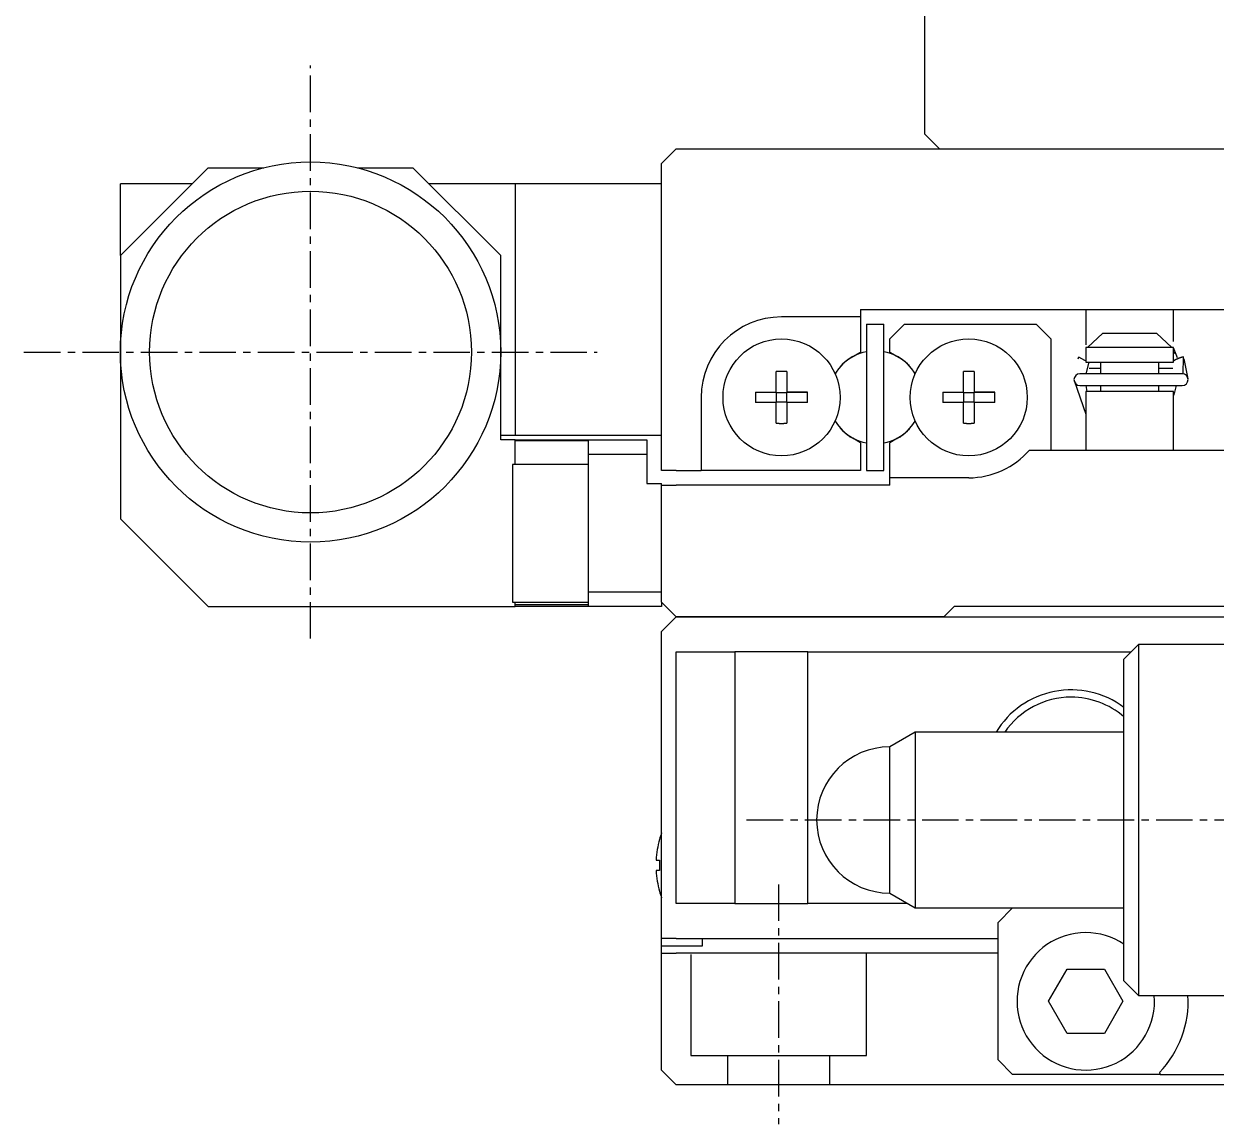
# Model space of a CAD drawing. Extents: x 85 to 291, y 58 to 217.
# Drawn here: x 206.3 to 247.05, y 106.46 to 144.08 of the extents above; entities that cross this region are included whole.
import ezdxf

# ---------------------------------------------------------------- set-up
doc = ezdxf.new("R2010")
doc.units = 0
doc.linetypes.add('CENTER', pattern=[2, 1.25, -0.25, 0.25, -0.25])
doc.layers.get('0').update_dxf_attribs({"linetype": 'CONTINUOUS'})
doc.layers.add('CENTER', color=1, linetype='CENTER')

msp = doc.modelspace()

# ---------------------------------------------------------------- linework, layer by layer
at = {"color": 7, "linetype": 'CONTINUOUS'}
for p, q in [((237.098, 140.306), (237.098, 174.806)), ((237.598, 139.806), (237.098, 140.306)), ((228.098, 139.306), (228.598, 139.806)), ((228.598, 139.806), (245.398, 139.806)), ((237.598, 139.806), (267.598, 139.806)), ((245.398, 139.806), (253.398, 139.806)), ((212.598, 139.156), (209.598, 136.156)), ((212.598, 139.156), (214.498, 139.156)), ((217.698, 139.156), (219.598, 139.156)), ((222.598, 136.156), (219.598, 139.156)), ((228.098, 128.806), (228.098, 139.306)), ((212.048, 138.606), (209.598, 138.606)), ((209.598, 136.156), (209.598, 138.606)), ((223.098, 138.606), (220.148, 138.606)), ((223.098, 138.606), (223.098, 130.006)), ((228.098, 138.606), (223.098, 138.606)), ((209.598, 136.156), (209.598, 132.856)), ((222.598, 132.856), (222.598, 136.156)), ((234.898, 134.306), (242.798, 134.306)), ((234.898, 134.306), (234.898, 134.056)), ((242.598, 134.306), (242.598, 133.097)), ((242.798, 134.306), (250.798, 134.306)), ((245.598, 133.211), (245.598, 134.306)), ((234.898, 134.056), (232.198, 134.056)), ((234.898, 134.056), (234.898, 132.857)), ((235.098, 133.806), (235.698, 133.806)), ((235.098, 133.806), (235.098, 128.806)), ((235.698, 128.806), (235.698, 133.806)), ((236.398, 133.806), (235.898, 133.306)), ((236.398, 133.806), (240.898, 133.806)), ((241.398, 133.306), (240.898, 133.806)), ((235.898, 132.857), (235.898, 133.306)), ((241.398, 133.306), (241.398, 129.506)), ((242.652, 133.006), (243.181, 133.506)), ((243.181, 133.506), (245.014, 133.506)), ((245.014, 133.506), (245.543, 133.006)), ((242.598, 133.006), (242.598, 132.506)), ((242.652, 133.006), (242.598, 133.006)), ((245.543, 133.006), (242.652, 133.006)), ((245.598, 133.006), (245.543, 133.006)), ((245.598, 133.211), (245.598, 133.211)), ((245.598, 132.506), (245.598, 133.006)), ((245.73, 132.663), (245.598, 132.994)), ((209.598, 132.856), (209.598, 127.156)), ((222.598, 129.856), (222.598, 132.856)), ((234.638, 132.707), (234.898, 132.857)), ((235.898, 132.857), (236.158, 132.707)), ((242.35, 132.676), (242.327, 132.613)), ((242.365, 132.668), (242.35, 132.675)), ((242.566, 132.564), (242.355, 132.679)), ((242.598, 132.552), (242.566, 132.564)), ((242.598, 132.506), (245.598, 132.506)), ((242.606, 132.113), (242.712, 132.506)), ((243.098, 132.506), (243.098, 132.113)), ((245.098, 132.113), (245.098, 132.506)), ((245.598, 132.851), (245.637, 132.804)), ((245.7, 132.617), (245.598, 132.56)), ((245.751, 132.639), (245.7, 132.617)), ((245.933, 132.687), (245.751, 132.639)), ((245.927, 132.11), (245.939, 132.676)), ((245.933, 132.68), (245.933, 132.687)), ((246.093, 131.94), (245.96, 132.62)), ((232.018, 131.486), (232.018, 132.193)), ((232.378, 132.193), (232.378, 131.486)), ((238.418, 131.486), (238.418, 132.193)), ((238.778, 132.193), (238.778, 131.486)), ((245.895, 132.113), (242.395, 132.113)), ((242.713, 132.306), (243.098, 132.306)), ((245.098, 132.306), (245.576, 132.306)), ((242.196, 131.886), (242.597, 130.729)), ((242.395, 131.713), (245.895, 131.713)), ((242.648, 131.506), (242.607, 131.713)), ((243.098, 131.713), (243.098, 131.506)), ((245.098, 131.506), (245.098, 131.713)), ((245.683, 131.713), (245.635, 131.483)), ((229.448, 131.306), (229.448, 128.806)), ((231.311, 131.486), (232.018, 131.486)), ((231.311, 131.486), (232.018, 131.486)), ((232.028, 131.476), (232.018, 131.486)), ((232.028, 131.476), (232.367, 131.476)), ((232.028, 131.137), (232.028, 131.476)), ((232.367, 131.476), (232.378, 131.486)), ((232.367, 131.476), (232.367, 131.137)), ((233.084, 131.486), (232.378, 131.486)), ((232.378, 131.486), (233.084, 131.486)), ((237.711, 131.486), (238.418, 131.486)), ((237.711, 131.486), (238.418, 131.486)), ((238.428, 131.476), (238.418, 131.486)), ((238.428, 131.476), (238.767, 131.476)), ((238.428, 131.137), (238.428, 131.476)), ((238.767, 131.476), (238.778, 131.486)), ((238.767, 131.476), (238.767, 131.137)), ((239.484, 131.486), (238.778, 131.486)), ((238.778, 131.486), (239.484, 131.486)), ((242.598, 131.506), (242.598, 129.506)), ((245.598, 131.506), (242.598, 131.506)), ((245.598, 129.506), (245.598, 131.506)), ((245.635, 131.483), (245.598, 131.371)), ((232.018, 131.126), (231.311, 131.126)), ((232.028, 131.137), (232.018, 131.126)), ((232.018, 130.42), (232.018, 131.126)), ((232.367, 131.137), (232.028, 131.137)), ((232.367, 131.137), (232.378, 131.126)), ((233.084, 131.126), (232.378, 131.126)), ((232.378, 131.126), (232.378, 130.42)), ((238.418, 131.126), (237.711, 131.126)), ((238.428, 131.137), (238.418, 131.126)), ((238.418, 130.42), (238.418, 131.126)), ((238.767, 131.137), (238.428, 131.137)), ((238.767, 131.137), (238.778, 131.126)), ((239.484, 131.126), (238.778, 131.126)), ((238.778, 131.126), (238.778, 130.42)), ((223.098, 130.006), (222.598, 130.006)), ((223.098, 129.856), (222.598, 129.856)), ((228.098, 130.006), (223.098, 130.006)), ((223.098, 129.856), (225.598, 129.856)), ((223.098, 129.816), (223.098, 129.856)), ((225.598, 129.816), (223.098, 129.816)), ((223.098, 129.006), (223.098, 129.816)), ((225.598, 129.356), (225.598, 129.856)), ((225.598, 129.856), (227.598, 129.856)), ((227.598, 129.856), (227.598, 129.356)), ((234.898, 129.755), (234.638, 129.906)), ((234.898, 129.755), (234.898, 128.806)), ((236.158, 129.906), (235.898, 129.755)), ((235.898, 128.556), (235.898, 129.755)), ((225.598, 124.656), (225.598, 129.356)), ((227.598, 129.356), (225.598, 129.356)), ((227.598, 129.356), (227.598, 128.356)), ((240.677, 129.506), (255.519, 129.506)), ((222.998, 129.006), (222.998, 124.306)), ((225.598, 129.006), (222.998, 129.006)), ((228.598, 128.806), (228.098, 128.806)), ((228.598, 128.806), (229.448, 128.806)), ((234.898, 128.806), (229.448, 128.806)), ((235.098, 128.806), (235.698, 128.806)), ((238.598, 128.556), (235.898, 128.556)), ((235.898, 128.306), (235.898, 128.556)), ((227.598, 128.356), (228.098, 128.356)), ((228.098, 128.306), (228.098, 128.356)), ((228.098, 124.306), (228.098, 128.306)), ((228.098, 128.306), (228.598, 128.306)), ((235.898, 128.306), (228.598, 128.306)), ((209.598, 127.156), (212.598, 124.156)), ((225.598, 124.156), (225.598, 124.656)), ((225.598, 124.656), (228.098, 124.656)), ((212.598, 124.156), (223.098, 124.156)), ((222.998, 124.306), (225.598, 124.306)), ((223.098, 124.225), (223.098, 124.306)), ((223.098, 124.225), (225.598, 124.225)), ((223.098, 124.156), (223.098, 124.225)), ((225.598, 124.156), (223.098, 124.156)), ((228.098, 124.156), (225.598, 124.156)), ((228.348, 124.056), (228.098, 124.306)), ((228.098, 124.306), (228.098, 124.156)), ((228.598, 123.806), (228.348, 124.056)), ((237.748, 123.806), (238.098, 124.156)), ((258.098, 124.156), (238.098, 124.156)), ((228.598, 123.806), (228.098, 123.306)), ((228.598, 123.806), (233.398, 123.806)), ((233.398, 123.806), (228.598, 123.806)), ((233.398, 123.806), (233.598, 123.806)), ((233.598, 123.806), (233.398, 123.806)), ((233.598, 123.806), (237.748, 123.806)), ((237.748, 123.806), (233.598, 123.806)), ((237.748, 123.806), (249.598, 123.806)), ((228.098, 112.806), (228.098, 123.306)), ((244.398, 122.856), (243.898, 122.356)), ((244.398, 122.856), (244.398, 110.856)), ((247.898, 122.856), (244.398, 122.856)), ((228.598, 122.606), (230.598, 122.606)), ((228.598, 114.006), (228.598, 122.606)), ((230.598, 122.606), (230.598, 114.006)), ((233.098, 122.606), (230.598, 122.606)), ((233.098, 122.606), (244.148, 122.606)), ((233.098, 114.006), (233.098, 122.606)), ((243.898, 111.356), (243.898, 122.356)), ((236.764, 119.856), (236.331, 119.606)), ((243.898, 119.856), (236.764, 119.856)), ((236.764, 119.856), (236.764, 116.829)), ((236.331, 119.606), (235.898, 119.356)), ((235.898, 116.834), (235.898, 119.356)), ((235.898, 114.356), (235.898, 116.834)), ((236.764, 116.829), (236.764, 113.856)), ((228.024, 116.195), (228.028, 116.193)), ((227.908, 115.486), (228.028, 115.486)), ((228.028, 115.126), (227.908, 115.126)), ((228.028, 114.42), (228.024, 114.418)), ((235.898, 114.356), (236.331, 114.106)), ((230.598, 114.006), (228.598, 114.006)), ((230.598, 114.006), (233.098, 114.006)), ((236.504, 114.006), (233.098, 114.006)), ((236.331, 114.106), (236.764, 113.856)), ((236.764, 113.856), (243.898, 113.856)), ((240.098, 113.856), (239.598, 113.356)), ((240.098, 113.856), (243.898, 113.856)), ((239.598, 108.656), (239.598, 113.356)), ((228.098, 112.556), (228.098, 112.806)), ((228.598, 112.806), (228.098, 112.806)), ((228.098, 112.306), (228.098, 112.556)), ((228.098, 112.556), (229.498, 112.556)), ((228.598, 112.806), (239.598, 112.806)), ((229.498, 112.556), (229.498, 112.806)), ((228.098, 112.306), (228.598, 112.306)), ((228.098, 112.106), (228.098, 112.306)), ((228.098, 108.306), (228.098, 112.106)), ((239.598, 112.306), (228.598, 112.306)), ((241.328, 110.656), (241.963, 111.756)), ((241.963, 111.756), (243.233, 111.756)), ((243.233, 111.756), (243.868, 110.656)), ((243.898, 111.356), (244.398, 110.856)), ((241.963, 109.556), (241.328, 110.656)), ((243.868, 110.656), (243.233, 109.556)), ((244.398, 110.856), (247.898, 110.856)), ((243.233, 109.556), (241.963, 109.556)), ((239.598, 108.656), (240.098, 108.156)), ((228.348, 108.056), (228.098, 108.306)), ((228.598, 107.806), (228.348, 108.056)), ((245.145, 108.156), (240.098, 108.156)), ((245.116, 108.225), (245.145, 108.156)), ((245.145, 108.156), (247.898, 108.156)), ((267.598, 107.806), (228.598, 107.806))]:
    msp.add_line(p, q, dxfattribs=at)
at = {"color": 3, "linetype": 'CONTINUOUS'}
for p, q in [((229.098, 112.256), (229.098, 108.806)), ((235.098, 108.806), (235.098, 112.306)), ((229.098, 108.806), (235.098, 108.806)), ((230.348, 108.806), (230.348, 107.806)), ((233.848, 107.806), (233.848, 108.806))]:
    msp.add_line(p, q, dxfattribs=at)
at = {"color": 7, "linetype": 'CONTINUOUS'}
for points in [[(245.754, 132.629, 0), (245.754, 132.629, 0), (245.752, 132.629, 0), (245.75, 132.627, 0), (245.748, 132.627, 0), (245.748, 132.627, 0), (245.746, 132.625, 0), (245.744, 132.625, 0), (245.742, 132.625, 0), (245.742, 132.623, 0), (245.74, 132.623, 0), (245.738, 132.623, 0), (245.738, 132.623, 0), (245.736, 132.621, 0), (245.734, 132.621, 0), (245.732, 132.621, 0), (245.732, 132.619, 0), (245.73, 132.619, 0), (245.728, 132.619, 0), (245.726, 132.617, 0), (245.726, 132.617, 0), (245.724, 132.617, 0), (245.722, 132.615, 0), (245.722, 132.615, 0), (245.72, 132.615, 0), (245.718, 132.613, 0), (245.716, 132.613, 0), (245.716, 132.613, 0), (245.714, 132.611, 0), (245.712, 132.611, 0), (245.712, 132.611, 0), (245.71, 132.609, 0), (245.708, 132.609, 0), (245.706, 132.609, 0), (245.706, 132.607, 0), (245.704, 132.607, 0), (245.702, 132.607, 0), (245.702, 132.605, 0), (245.7, 132.605, 0), (245.698, 132.605, 0), (245.698, 132.603, 0), (245.696, 132.603, 0), (245.694, 132.603, 0), (245.692, 132.601, 0), (245.692, 132.601, 0), (245.69, 132.601, 0), (245.688, 132.599, 0), (245.688, 132.599, 0), (245.686, 132.599, 0), (245.684, 132.599, 0), (245.684, 132.597, 0), (245.682, 132.597, 0), (245.68, 132.597, 0), (245.68, 132.595, 0), (245.678, 132.595, 0), (245.676, 132.595, 0), (245.676, 132.593, 0), (245.674, 132.593, 0), (245.672, 132.593, 0), (245.672, 132.591, 0), (245.67, 132.591, 0), (245.668, 132.591, 0), (245.668, 132.589, 0), (245.666, 132.589, 0), (245.664, 132.589, 0), (245.664, 132.587, 0), (245.662, 132.587, 0), (245.662, 132.587, 0), (245.66, 132.585, 0), (245.658, 132.585, 0), (245.658, 132.585, 0), (245.656, 132.583, 0), (245.654, 132.583, 0), (245.654, 132.583, 0), (245.652, 132.581, 0), (245.652, 132.581, 0), (245.65, 132.581, 0), (245.648, 132.579, 0), (245.648, 132.579, 0), (245.646, 132.579, 0), (245.646, 132.577, 0), (245.644, 132.577, 0), (245.642, 132.577, 0), (245.642, 132.575, 0), (245.64, 132.575, 0), (245.64, 132.575, 0), (245.638, 132.573, 0), (245.638, 132.573, 0), (245.636, 132.573, 0), (245.634, 132.573, 0), (245.634, 132.571, 0), (245.632, 132.571, 0), (245.632, 132.571, 0), (245.63, 132.569, 0), (245.63, 132.569, 0), (245.628, 132.569, 0), (245.628, 132.567, 0), (245.626, 132.567, 0), (245.626, 132.567, 0), (245.624, 132.565, 0), (245.624, 132.565, 0), (245.622, 132.565, 0), (245.622, 132.565, 0), (245.62, 132.563, 0), (245.62, 132.563, 0), (245.618, 132.563, 0), (245.618, 132.561, 0), (245.616, 132.561, 0), (245.616, 132.561, 0), (245.614, 132.559, 0), (245.614, 132.559, 0), (245.612, 132.559, 0), (245.612, 132.559, 0), (245.61, 132.557, 0), (245.61, 132.557, 0), (245.608, 132.557, 0), (245.608, 132.555, 0), (245.606, 132.555, 0), (245.606, 132.555, 0), (245.606, 132.555, 0), (245.604, 132.553, 0), (245.604, 132.553, 0), (245.602, 132.553, 0), (245.602, 132.553, 0), (245.602, 132.551, 0), (245.6, 132.551, 0), (245.6, 132.551, 0), (245.598, 132.549, 0), (245.598, 132.549, 0)], [(245.932, 132.681, 0), (245.932, 132.681, 0), (245.932, 132.681, 0), (245.932, 132.681, 0), (245.93, 132.681, 0), (245.93, 132.681, 0), (245.93, 132.681, 0), (245.928, 132.681, 0), (245.928, 132.681, 0), (245.928, 132.681, 0), (245.926, 132.681, 0), (245.926, 132.681, 0), (245.926, 132.681, 0), (245.924, 132.681, 0), (245.924, 132.681, 0), (245.924, 132.681, 0), (245.922, 132.681, 0), (245.922, 132.681, 0), (245.92, 132.681, 0), (245.92, 132.681, 0), (245.92, 132.681, 0), (245.918, 132.681, 0), (245.918, 132.681, 0), (245.916, 132.681, 0), (245.916, 132.681, 0), (245.914, 132.679, 0), (245.914, 132.679, 0), (245.912, 132.679, 0), (245.912, 132.679, 0), (245.91, 132.679, 0), (245.91, 132.679, 0), (245.908, 132.679, 0), (245.908, 132.679, 0), (245.906, 132.679, 0), (245.906, 132.679, 0), (245.904, 132.679, 0), (245.904, 132.679, 0), (245.902, 132.679, 0), (245.902, 132.677, 0), (245.9, 132.677, 0), (245.898, 132.677, 0), (245.898, 132.677, 0), (245.896, 132.677, 0), (245.896, 132.677, 0), (245.894, 132.677, 0), (245.892, 132.677, 0), (245.892, 132.675, 0), (245.89, 132.675, 0), (245.888, 132.675, 0), (245.888, 132.675, 0), (245.886, 132.675, 0), (245.884, 132.675, 0), (245.884, 132.673, 0), (245.882, 132.673, 0), (245.88, 132.673, 0), (245.88, 132.673, 0), (245.878, 132.673, 0), (245.876, 132.673, 0), (245.876, 132.671, 0), (245.874, 132.671, 0), (245.872, 132.671, 0), (245.87, 132.671, 0), (245.87, 132.671, 0), (245.868, 132.669, 0), (245.866, 132.669, 0), (245.866, 132.669, 0), (245.864, 132.669, 0), (245.862, 132.669, 0), (245.86, 132.667, 0), (245.858, 132.667, 0), (245.858, 132.667, 0), (245.856, 132.667, 0), (245.854, 132.665, 0), (245.852, 132.665, 0), (245.852, 132.665, 0), (245.85, 132.665, 0), (245.848, 132.663, 0), (245.846, 132.663, 0), (245.844, 132.663, 0), (245.842, 132.663, 0), (245.842, 132.661, 0), (245.84, 132.661, 0), (245.838, 132.661, 0), (245.836, 132.661, 0), (245.834, 132.659, 0), (245.832, 132.659, 0), (245.832, 132.659, 0), (245.83, 132.657, 0), (245.828, 132.657, 0), (245.826, 132.657, 0), (245.824, 132.655, 0), (245.822, 132.655, 0), (245.82, 132.655, 0), (245.82, 132.655, 0), (245.818, 132.653, 0), (245.816, 132.653, 0), (245.814, 132.653, 0), (245.812, 132.651, 0), (245.81, 132.651, 0), (245.808, 132.651, 0), (245.806, 132.649, 0), (245.804, 132.649, 0), (245.802, 132.649, 0), (245.802, 132.647, 0), (245.8, 132.647, 0), (245.798, 132.647, 0), (245.796, 132.645, 0), (245.794, 132.645, 0), (245.792, 132.645, 0), (245.79, 132.643, 0), (245.788, 132.643, 0), (245.786, 132.643, 0), (245.784, 132.641, 0), (245.782, 132.641, 0), (245.78, 132.641, 0), (245.78, 132.639, 0), (245.778, 132.639, 0), (245.776, 132.637, 0), (245.774, 132.637, 0), (245.772, 132.637, 0), (245.77, 132.635, 0), (245.768, 132.635, 0), (245.766, 132.635, 0), (245.764, 132.633, 0), (245.762, 132.633, 0), (245.76, 132.631, 0), (245.758, 132.631, 0), (245.756, 132.631, 0), (245.754, 132.629, 0)], [(245.938, 132.677, 0), (245.938, 132.677, 0), (245.938, 132.677, 0), (245.938, 132.677, 0), (245.938, 132.677, 0), (245.938, 132.677, 0), (245.938, 132.677, 0), (245.938, 132.677, 0), (245.938, 132.677, 0), (245.938, 132.679, 0), (245.938, 132.679, 0), (245.938, 132.679, 0), (245.938, 132.679, 0), (245.938, 132.679, 0), (245.938, 132.679, 0), (245.938, 132.679, 0), (245.938, 132.679, 0), (245.938, 132.679, 0), (245.938, 132.679, 0), (245.938, 132.679, 0), (245.938, 132.679, 0), (245.938, 132.679, 0), (245.938, 132.679, 0), (245.938, 132.679, 0), (245.938, 132.679, 0), (245.938, 132.679, 0), (245.938, 132.679, 0), (245.938, 132.679, 0), (245.938, 132.679, 0), (245.938, 132.679, 0), (245.938, 132.679, 0), (245.938, 132.679, 0), (245.936, 132.679, 0), (245.936, 132.679, 0), (245.936, 132.679, 0), (245.936, 132.679, 0), (245.936, 132.679, 0), (245.936, 132.679, 0), (245.936, 132.679, 0), (245.936, 132.679, 0), (245.936, 132.679, 0), (245.936, 132.679, 0), (245.936, 132.679, 0), (245.936, 132.679, 0), (245.936, 132.679, 0), (245.936, 132.679, 0), (245.936, 132.679, 0), (245.936, 132.679, 0), (245.936, 132.679, 0), (245.936, 132.679, 0), (245.936, 132.679, 0), (245.936, 132.679, 0), (245.936, 132.679, 0), (245.936, 132.679, 0), (245.936, 132.679, 0), (245.936, 132.679, 0), (245.936, 132.679, 0), (245.936, 132.679, 0), (245.936, 132.679, 0), (245.936, 132.679, 0), (245.936, 132.679, 0), (245.936, 132.679, 0), (245.936, 132.679, 0), (245.936, 132.679, 0), (245.936, 132.679, 0), (245.936, 132.679, 0), (245.936, 132.679, 0), (245.936, 132.679, 0), (245.936, 132.679, 0), (245.936, 132.679, 0), (245.936, 132.679, 0), (245.936, 132.679, 0), (245.936, 132.679, 0), (245.936, 132.679, 0), (245.936, 132.679, 0), (245.936, 132.679, 0), (245.936, 132.679, 0), (245.936, 132.679, 0), (245.936, 132.679, 0), (245.936, 132.679, 0), (245.936, 132.679, 0), (245.936, 132.679, 0), (245.936, 132.679, 0), (245.934, 132.679, 0), (245.934, 132.679, 0), (245.934, 132.679, 0), (245.934, 132.679, 0), (245.934, 132.679, 0), (245.934, 132.679, 0), (245.934, 132.679, 0), (245.934, 132.679, 0), (245.934, 132.679, 0), (245.934, 132.679, 0), (245.934, 132.679, 0), (245.934, 132.679, 0), (245.934, 132.679, 0), (245.934, 132.679, 0), (245.934, 132.679, 0), (245.934, 132.679, 0), (245.934, 132.679, 0), (245.934, 132.679, 0), (245.934, 132.679, 0), (245.934, 132.679, 0), (245.934, 132.679, 0), (245.934, 132.679, 0), (245.934, 132.679, 0), (245.934, 132.679, 0), (245.934, 132.679, 0), (245.934, 132.679, 0), (245.934, 132.679, 0), (245.934, 132.679, 0), (245.934, 132.679, 0), (245.934, 132.679, 0), (245.934, 132.679, 0), (245.934, 132.679, 0), (245.934, 132.679, 0), (245.934, 132.679, 0), (245.934, 132.679, 0), (245.934, 132.679, 0), (245.934, 132.679, 0), (245.934, 132.679, 0), (245.934, 132.679, 0), (245.934, 132.679, 0), (245.934, 132.681, 0), (245.932, 132.681, 0), (245.932, 132.681, 0), (245.932, 132.681, 0), (245.932, 132.681, 0), (245.932, 132.681, 0)], [(245.94, 132.677, 0), (245.94, 132.677, 0), (245.94, 132.677, 0), (245.94, 132.677, 0), (245.94, 132.677, 0), (245.94, 132.677, 0), (245.94, 132.677, 0), (245.94, 132.677, 0), (245.94, 132.677, 0), (245.94, 132.677, 0), (245.94, 132.677, 0), (245.94, 132.677, 0), (245.94, 132.677, 0), (245.94, 132.677, 0), (245.94, 132.677, 0), (245.94, 132.677, 0), (245.94, 132.677, 0), (245.94, 132.677, 0), (245.94, 132.677, 0), (245.94, 132.677, 0), (245.938, 132.677, 0), (245.938, 132.677, 0), (245.938, 132.677, 0), (245.938, 132.677, 0), (245.938, 132.677, 0), (245.938, 132.677, 0), (245.938, 132.677, 0), (245.938, 132.677, 0), (245.938, 132.677, 0), (245.938, 132.677, 0), (245.938, 132.677, 0), (245.938, 132.677, 0), (245.938, 132.677, 0), (245.938, 132.677, 0), (245.938, 132.677, 0), (245.938, 132.677, 0), (245.938, 132.677, 0), (245.938, 132.677, 0), (245.938, 132.677, 0), (245.938, 132.677, 0), (245.938, 132.677, 0), (245.938, 132.677, 0), (245.938, 132.677, 0), (245.938, 132.677, 0), (245.938, 132.677, 0), (245.938, 132.677, 0), (245.938, 132.677, 0), (245.938, 132.677, 0), (245.938, 132.677, 0), (245.938, 132.677, 0), (245.938, 132.677, 0), (245.938, 132.677, 0), (245.938, 132.677, 0), (245.938, 132.677, 0), (245.938, 132.677, 0), (245.938, 132.677, 0), (245.938, 132.677, 0), (245.938, 132.677, 0), (245.938, 132.677, 0), (245.938, 132.677, 0), (245.938, 132.677, 0), (245.938, 132.677, 0), (245.938, 132.677, 0), (245.938, 132.677, 0), (245.938, 132.677, 0), (245.938, 132.677, 0), (245.938, 132.677, 0), (245.938, 132.677, 0), (245.938, 132.677, 0), (245.938, 132.677, 0), (245.938, 132.677, 0), (245.938, 132.677, 0), (245.938, 132.677, 0), (245.938, 132.677, 0), (245.938, 132.677, 0), (245.938, 132.677, 0), (245.938, 132.677, 0), (245.938, 132.677, 0), (245.938, 132.677, 0), (245.938, 132.677, 0), (245.938, 132.677, 0), (245.938, 132.677, 0), (245.938, 132.677, 0), (245.938, 132.677, 0), (245.938, 132.677, 0), (245.938, 132.677, 0), (245.938, 132.677, 0), (245.938, 132.677, 0), (245.938, 132.677, 0), (245.938, 132.677, 0), (245.938, 132.677, 0), (245.938, 132.677, 0), (245.938, 132.677, 0), (245.938, 132.677, 0), (245.938, 132.677, 0), (245.938, 132.677, 0), (245.938, 132.677, 0), (245.938, 132.677, 0), (245.938, 132.677, 0), (245.938, 132.677, 0), (245.938, 132.677, 0), (245.938, 132.677, 0), (245.938, 132.677, 0), (245.938, 132.677, 0), (245.938, 132.677, 0), (245.938, 132.677, 0), (245.938, 132.677, 0), (245.938, 132.677, 0), (245.938, 132.677, 0), (245.938, 132.677, 0), (245.938, 132.677, 0), (245.938, 132.677, 0), (245.938, 132.677, 0), (245.938, 132.677, 0), (245.938, 132.677, 0), (245.938, 132.677, 0), (245.938, 132.677, 0), (245.938, 132.677, 0), (245.938, 132.677, 0), (245.938, 132.677, 0), (245.938, 132.677, 0), (245.938, 132.677, 0), (245.938, 132.677, 0), (245.938, 132.677, 0), (245.938, 132.677, 0), (245.938, 132.677, 0), (245.938, 132.677, 0), (245.938, 132.677, 0), (245.938, 132.677, 0)], [(232.378, 132.193, 0), (232.376, 132.193, 0), (232.372, 132.193, 0), (232.37, 132.193, 0), (232.366, 132.193, 0), (232.364, 132.193, 0), (232.362, 132.193, 0), (232.358, 132.193, 0), (232.356, 132.193, 0), (232.352, 132.193, 0), (232.35, 132.193, 0), (232.348, 132.193, 0), (232.344, 132.193, 0), (232.342, 132.193, 0), (232.338, 132.193, 0), (232.336, 132.193, 0), (232.332, 132.193, 0), (232.33, 132.193, 0), (232.328, 132.193, 0), (232.324, 132.193, 0), (232.322, 132.193, 0), (232.318, 132.193, 0), (232.316, 132.193, 0), (232.314, 132.193, 0), (232.31, 132.193, 0), (232.308, 132.193, 0), (232.304, 132.193, 0), (232.302, 132.193, 0), (232.3, 132.195, 0), (232.296, 132.195, 0), (232.294, 132.195, 0), (232.29, 132.195, 0), (232.288, 132.195, 0), (232.286, 132.195, 0), (232.282, 132.195, 0), (232.28, 132.195, 0), (232.276, 132.195, 0), (232.274, 132.195, 0), (232.272, 132.195, 0), (232.268, 132.195, 0), (232.266, 132.195, 0), (232.262, 132.195, 0), (232.26, 132.195, 0), (232.258, 132.195, 0), (232.254, 132.195, 0), (232.252, 132.195, 0), (232.248, 132.195, 0), (232.246, 132.195, 0), (232.242, 132.195, 0), (232.24, 132.195, 0), (232.238, 132.195, 0), (232.234, 132.195, 0), (232.232, 132.195, 0), (232.228, 132.195, 0), (232.226, 132.195, 0), (232.224, 132.195, 0), (232.22, 132.195, 0), (232.218, 132.195, 0), (232.214, 132.195, 0), (232.212, 132.195, 0), (232.21, 132.195, 0), (232.206, 132.195, 0), (232.204, 132.195, 0), (232.2, 132.195, 0), (232.198, 132.195, 0), (232.196, 132.195, 0), (232.192, 132.195, 0), (232.19, 132.195, 0), (232.186, 132.195, 0), (232.184, 132.195, 0), (232.182, 132.195, 0), (232.178, 132.195, 0), (232.176, 132.195, 0), (232.172, 132.195, 0), (232.17, 132.195, 0), (232.166, 132.195, 0), (232.164, 132.195, 0), (232.162, 132.195, 0), (232.158, 132.195, 0), (232.156, 132.195, 0), (232.152, 132.195, 0), (232.15, 132.195, 0), (232.148, 132.195, 0), (232.144, 132.195, 0), (232.142, 132.195, 0), (232.138, 132.195, 0), (232.136, 132.195, 0), (232.134, 132.195, 0), (232.13, 132.195, 0), (232.128, 132.195, 0), (232.124, 132.195, 0), (232.122, 132.195, 0), (232.12, 132.195, 0), (232.116, 132.195, 0), (232.114, 132.195, 0), (232.11, 132.195, 0), (232.108, 132.195, 0), (232.106, 132.195, 0), (232.102, 132.195, 0), (232.1, 132.195, 0), (232.096, 132.195, 0), (232.094, 132.193, 0), (232.092, 132.193, 0), (232.088, 132.193, 0), (232.086, 132.193, 0), (232.082, 132.193, 0), (232.08, 132.193, 0), (232.076, 132.193, 0), (232.074, 132.193, 0), (232.072, 132.193, 0), (232.068, 132.193, 0), (232.066, 132.193, 0), (232.062, 132.193, 0), (232.06, 132.193, 0), (232.058, 132.193, 0), (232.054, 132.193, 0), (232.052, 132.193, 0), (232.048, 132.193, 0), (232.046, 132.193, 0), (232.044, 132.193, 0), (232.04, 132.193, 0), (232.038, 132.193, 0), (232.034, 132.193, 0), (232.032, 132.193, 0), (232.03, 132.193, 0), (232.026, 132.193, 0), (232.024, 132.193, 0), (232.02, 132.193, 0), (232.018, 132.193, 0)], [(238.778, 132.193, 0), (238.776, 132.193, 0), (238.772, 132.193, 0), (238.77, 132.193, 0), (238.766, 132.193, 0), (238.764, 132.193, 0), (238.762, 132.193, 0), (238.758, 132.193, 0), (238.756, 132.193, 0), (238.752, 132.193, 0), (238.75, 132.193, 0), (238.748, 132.193, 0), (238.744, 132.193, 0), (238.742, 132.193, 0), (238.738, 132.193, 0), (238.736, 132.193, 0), (238.732, 132.193, 0), (238.73, 132.193, 0), (238.728, 132.193, 0), (238.724, 132.193, 0), (238.722, 132.193, 0), (238.718, 132.193, 0), (238.716, 132.193, 0), (238.714, 132.193, 0), (238.71, 132.193, 0), (238.708, 132.193, 0), (238.704, 132.193, 0), (238.702, 132.193, 0), (238.7, 132.195, 0), (238.696, 132.195, 0), (238.694, 132.195, 0), (238.69, 132.195, 0), (238.688, 132.195, 0), (238.686, 132.195, 0), (238.682, 132.195, 0), (238.68, 132.195, 0), (238.676, 132.195, 0), (238.674, 132.195, 0), (238.672, 132.195, 0), (238.668, 132.195, 0), (238.666, 132.195, 0), (238.662, 132.195, 0), (238.66, 132.195, 0), (238.658, 132.195, 0), (238.654, 132.195, 0), (238.652, 132.195, 0), (238.648, 132.195, 0), (238.646, 132.195, 0), (238.642, 132.195, 0), (238.64, 132.195, 0), (238.638, 132.195, 0), (238.634, 132.195, 0), (238.632, 132.195, 0), (238.628, 132.195, 0), (238.626, 132.195, 0), (238.624, 132.195, 0), (238.62, 132.195, 0), (238.618, 132.195, 0), (238.614, 132.195, 0), (238.612, 132.195, 0), (238.61, 132.195, 0), (238.606, 132.195, 0), (238.604, 132.195, 0), (238.6, 132.195, 0), (238.598, 132.195, 0), (238.596, 132.195, 0), (238.592, 132.195, 0), (238.59, 132.195, 0), (238.586, 132.195, 0), (238.584, 132.195, 0), (238.582, 132.195, 0), (238.578, 132.195, 0), (238.576, 132.195, 0), (238.572, 132.195, 0), (238.57, 132.195, 0), (238.566, 132.195, 0), (238.564, 132.195, 0), (238.562, 132.195, 0), (238.558, 132.195, 0), (238.556, 132.195, 0), (238.552, 132.195, 0), (238.55, 132.195, 0), (238.548, 132.195, 0), (238.544, 132.195, 0), (238.542, 132.195, 0), (238.538, 132.195, 0), (238.536, 132.195, 0), (238.534, 132.195, 0), (238.53, 132.195, 0), (238.528, 132.195, 0), (238.524, 132.195, 0), (238.522, 132.195, 0), (238.52, 132.195, 0), (238.516, 132.195, 0), (238.514, 132.195, 0), (238.51, 132.195, 0), (238.508, 132.195, 0), (238.506, 132.195, 0), (238.502, 132.195, 0), (238.5, 132.195, 0), (238.496, 132.195, 0), (238.494, 132.193, 0), (238.492, 132.193, 0), (238.488, 132.193, 0), (238.486, 132.193, 0), (238.482, 132.193, 0), (238.48, 132.193, 0), (238.476, 132.193, 0), (238.474, 132.193, 0), (238.472, 132.193, 0), (238.468, 132.193, 0), (238.466, 132.193, 0), (238.462, 132.193, 0), (238.46, 132.193, 0), (238.458, 132.193, 0), (238.454, 132.193, 0), (238.452, 132.193, 0), (238.448, 132.193, 0), (238.446, 132.193, 0), (238.444, 132.193, 0), (238.44, 132.193, 0), (238.438, 132.193, 0), (238.434, 132.193, 0), (238.432, 132.193, 0), (238.43, 132.193, 0), (238.426, 132.193, 0), (238.424, 132.193, 0), (238.42, 132.193, 0), (238.418, 132.193, 0)], [(231.312, 131.487, 0), (231.312, 131.483, 0), (231.312, 131.481, 0), (231.312, 131.477, 0), (231.312, 131.475, 0), (231.312, 131.473, 0), (231.312, 131.469, 0), (231.312, 131.467, 0), (231.312, 131.463, 0), (231.31, 131.461, 0), (231.31, 131.459, 0), (231.31, 131.455, 0), (231.31, 131.453, 0), (231.31, 131.449, 0), (231.31, 131.447, 0), (231.31, 131.443, 0), (231.31, 131.441, 0), (231.31, 131.439, 0), (231.31, 131.435, 0), (231.31, 131.433, 0), (231.31, 131.429, 0), (231.31, 131.427, 0), (231.31, 131.425, 0), (231.31, 131.421, 0), (231.31, 131.419, 0), (231.31, 131.415, 0), (231.31, 131.413, 0), (231.31, 131.411, 0), (231.31, 131.407, 0), (231.31, 131.405, 0), (231.31, 131.401, 0), (231.31, 131.399, 0), (231.31, 131.397, 0), (231.31, 131.393, 0), (231.31, 131.391, 0), (231.31, 131.387, 0), (231.31, 131.385, 0), (231.31, 131.383, 0), (231.31, 131.379, 0), (231.31, 131.377, 0), (231.31, 131.373, 0), (231.31, 131.371, 0), (231.31, 131.369, 0), (231.31, 131.365, 0), (231.31, 131.363, 0), (231.31, 131.359, 0), (231.31, 131.357, 0), (231.31, 131.353, 0), (231.31, 131.351, 0), (231.31, 131.349, 0), (231.31, 131.345, 0), (231.31, 131.343, 0), (231.31, 131.339, 0), (231.31, 131.337, 0), (231.31, 131.335, 0), (231.31, 131.331, 0), (231.31, 131.329, 0), (231.31, 131.325, 0), (231.31, 131.323, 0), (231.31, 131.321, 0), (231.31, 131.317, 0), (231.31, 131.315, 0), (231.31, 131.311, 0), (231.31, 131.309, 0), (231.31, 131.307, 0), (231.31, 131.303, 0), (231.31, 131.301, 0), (231.31, 131.297, 0), (231.31, 131.295, 0), (231.31, 131.293, 0), (231.31, 131.289, 0), (231.31, 131.287, 0), (231.31, 131.283, 0), (231.31, 131.281, 0), (231.31, 131.277, 0), (231.31, 131.275, 0), (231.31, 131.273, 0), (231.31, 131.269, 0), (231.31, 131.267, 0), (231.31, 131.263, 0), (231.31, 131.261, 0), (231.31, 131.259, 0), (231.31, 131.255, 0), (231.31, 131.253, 0), (231.31, 131.249, 0), (231.31, 131.247, 0), (231.31, 131.245, 0), (231.31, 131.241, 0), (231.31, 131.239, 0), (231.31, 131.235, 0), (231.31, 131.233, 0), (231.31, 131.231, 0), (231.31, 131.227, 0), (231.31, 131.225, 0), (231.31, 131.221, 0), (231.31, 131.219, 0), (231.31, 131.217, 0), (231.31, 131.213, 0), (231.31, 131.211, 0), (231.31, 131.207, 0), (231.31, 131.205, 0), (231.31, 131.203, 0), (231.31, 131.199, 0), (231.31, 131.197, 0), (231.31, 131.193, 0), (231.31, 131.191, 0), (231.31, 131.187, 0), (231.31, 131.185, 0), (231.31, 131.183, 0), (231.31, 131.179, 0), (231.31, 131.177, 0), (231.31, 131.173, 0), (231.31, 131.171, 0), (231.31, 131.169, 0), (231.31, 131.165, 0), (231.31, 131.163, 0), (231.31, 131.159, 0), (231.31, 131.157, 0), (231.31, 131.155, 0), (231.31, 131.151, 0), (231.312, 131.149, 0), (231.312, 131.145, 0), (231.312, 131.143, 0), (231.312, 131.141, 0), (231.312, 131.137, 0), (231.312, 131.135, 0), (231.312, 131.131, 0), (231.312, 131.129, 0), (231.312, 131.127, 0)], [(233.084, 131.127, 0), (233.084, 131.129, 0), (233.084, 131.131, 0), (233.084, 131.135, 0), (233.084, 131.137, 0), (233.084, 131.141, 0), (233.084, 131.143, 0), (233.084, 131.145, 0), (233.084, 131.149, 0), (233.084, 131.151, 0), (233.084, 131.155, 0), (233.084, 131.157, 0), (233.086, 131.159, 0), (233.086, 131.163, 0), (233.086, 131.165, 0), (233.086, 131.169, 0), (233.086, 131.171, 0), (233.086, 131.173, 0), (233.086, 131.177, 0), (233.086, 131.179, 0), (233.086, 131.183, 0), (233.086, 131.185, 0), (233.086, 131.187, 0), (233.086, 131.191, 0), (233.086, 131.193, 0), (233.086, 131.197, 0), (233.086, 131.199, 0), (233.086, 131.203, 0), (233.086, 131.205, 0), (233.086, 131.207, 0), (233.086, 131.211, 0), (233.086, 131.213, 0), (233.086, 131.217, 0), (233.086, 131.219, 0), (233.086, 131.221, 0), (233.086, 131.225, 0), (233.086, 131.227, 0), (233.086, 131.231, 0), (233.086, 131.233, 0), (233.086, 131.235, 0), (233.086, 131.239, 0), (233.086, 131.241, 0), (233.086, 131.245, 0), (233.086, 131.247, 0), (233.086, 131.249, 0), (233.086, 131.253, 0), (233.086, 131.255, 0), (233.086, 131.259, 0), (233.086, 131.261, 0), (233.086, 131.263, 0), (233.086, 131.267, 0), (233.086, 131.269, 0), (233.086, 131.273, 0), (233.086, 131.275, 0), (233.086, 131.277, 0), (233.086, 131.281, 0), (233.086, 131.283, 0), (233.086, 131.287, 0), (233.086, 131.289, 0), (233.086, 131.293, 0), (233.086, 131.295, 0), (233.086, 131.297, 0), (233.086, 131.301, 0), (233.086, 131.303, 0), (233.086, 131.307, 0), (233.086, 131.309, 0), (233.086, 131.311, 0), (233.086, 131.315, 0), (233.086, 131.317, 0), (233.086, 131.321, 0), (233.086, 131.323, 0), (233.086, 131.325, 0), (233.086, 131.329, 0), (233.086, 131.331, 0), (233.086, 131.335, 0), (233.086, 131.337, 0), (233.086, 131.339, 0), (233.086, 131.343, 0), (233.086, 131.345, 0), (233.086, 131.349, 0), (233.086, 131.351, 0), (233.086, 131.353, 0), (233.086, 131.357, 0), (233.086, 131.359, 0), (233.086, 131.363, 0), (233.086, 131.365, 0), (233.086, 131.369, 0), (233.086, 131.371, 0), (233.086, 131.373, 0), (233.086, 131.377, 0), (233.086, 131.379, 0), (233.086, 131.383, 0), (233.086, 131.385, 0), (233.086, 131.387, 0), (233.086, 131.391, 0), (233.086, 131.393, 0), (233.086, 131.397, 0), (233.086, 131.399, 0), (233.086, 131.401, 0), (233.086, 131.405, 0), (233.086, 131.407, 0), (233.086, 131.411, 0), (233.086, 131.413, 0), (233.086, 131.415, 0), (233.086, 131.419, 0), (233.086, 131.421, 0), (233.086, 131.425, 0), (233.086, 131.427, 0), (233.086, 131.429, 0), (233.086, 131.433, 0), (233.086, 131.435, 0), (233.086, 131.439, 0), (233.086, 131.441, 0), (233.086, 131.443, 0), (233.086, 131.447, 0), (233.086, 131.449, 0), (233.086, 131.453, 0), (233.084, 131.455, 0), (233.084, 131.459, 0), (233.084, 131.461, 0), (233.084, 131.463, 0), (233.084, 131.467, 0), (233.084, 131.469, 0), (233.084, 131.473, 0), (233.084, 131.475, 0), (233.084, 131.477, 0), (233.084, 131.481, 0), (233.084, 131.483, 0), (233.084, 131.487, 0)], [(237.712, 131.487, 0), (237.712, 131.483, 0), (237.712, 131.481, 0), (237.712, 131.477, 0), (237.712, 131.475, 0), (237.712, 131.473, 0), (237.712, 131.469, 0), (237.712, 131.467, 0), (237.712, 131.463, 0), (237.71, 131.461, 0), (237.71, 131.459, 0), (237.71, 131.455, 0), (237.71, 131.453, 0), (237.71, 131.449, 0), (237.71, 131.447, 0), (237.71, 131.443, 0), (237.71, 131.441, 0), (237.71, 131.439, 0), (237.71, 131.435, 0), (237.71, 131.433, 0), (237.71, 131.429, 0), (237.71, 131.427, 0), (237.71, 131.425, 0), (237.71, 131.421, 0), (237.71, 131.419, 0), (237.71, 131.415, 0), (237.71, 131.413, 0), (237.71, 131.411, 0), (237.71, 131.407, 0), (237.71, 131.405, 0), (237.71, 131.401, 0), (237.71, 131.399, 0), (237.71, 131.397, 0), (237.71, 131.393, 0), (237.71, 131.391, 0), (237.71, 131.387, 0), (237.71, 131.385, 0), (237.71, 131.383, 0), (237.71, 131.379, 0), (237.71, 131.377, 0), (237.71, 131.373, 0), (237.71, 131.371, 0), (237.71, 131.369, 0), (237.71, 131.365, 0), (237.71, 131.363, 0), (237.71, 131.359, 0), (237.71, 131.357, 0), (237.71, 131.353, 0), (237.71, 131.351, 0), (237.71, 131.349, 0), (237.71, 131.345, 0), (237.71, 131.343, 0), (237.71, 131.339, 0), (237.71, 131.337, 0), (237.71, 131.335, 0), (237.71, 131.331, 0), (237.71, 131.329, 0), (237.71, 131.325, 0), (237.71, 131.323, 0), (237.71, 131.321, 0), (237.71, 131.317, 0), (237.71, 131.315, 0), (237.71, 131.311, 0), (237.71, 131.309, 0), (237.71, 131.307, 0), (237.71, 131.303, 0), (237.71, 131.301, 0), (237.71, 131.297, 0), (237.71, 131.295, 0), (237.71, 131.293, 0), (237.71, 131.289, 0), (237.71, 131.287, 0), (237.71, 131.283, 0), (237.71, 131.281, 0), (237.71, 131.277, 0), (237.71, 131.275, 0), (237.71, 131.273, 0), (237.71, 131.269, 0), (237.71, 131.267, 0), (237.71, 131.263, 0), (237.71, 131.261, 0), (237.71, 131.259, 0), (237.71, 131.255, 0), (237.71, 131.253, 0), (237.71, 131.249, 0), (237.71, 131.247, 0), (237.71, 131.245, 0), (237.71, 131.241, 0), (237.71, 131.239, 0), (237.71, 131.235, 0), (237.71, 131.233, 0), (237.71, 131.231, 0), (237.71, 131.227, 0), (237.71, 131.225, 0), (237.71, 131.221, 0), (237.71, 131.219, 0), (237.71, 131.217, 0), (237.71, 131.213, 0), (237.71, 131.211, 0), (237.71, 131.207, 0), (237.71, 131.205, 0), (237.71, 131.203, 0), (237.71, 131.199, 0), (237.71, 131.197, 0), (237.71, 131.193, 0), (237.71, 131.191, 0), (237.71, 131.187, 0), (237.71, 131.185, 0), (237.71, 131.183, 0), (237.71, 131.179, 0), (237.71, 131.177, 0), (237.71, 131.173, 0), (237.71, 131.171, 0), (237.71, 131.169, 0), (237.71, 131.165, 0), (237.71, 131.163, 0), (237.71, 131.159, 0), (237.71, 131.157, 0), (237.71, 131.155, 0), (237.71, 131.151, 0), (237.712, 131.149, 0), (237.712, 131.145, 0), (237.712, 131.143, 0), (237.712, 131.141, 0), (237.712, 131.137, 0), (237.712, 131.135, 0), (237.712, 131.131, 0), (237.712, 131.129, 0), (237.712, 131.127, 0)], [(239.484, 131.127, 0), (239.484, 131.129, 0), (239.484, 131.131, 0), (239.484, 131.135, 0), (239.484, 131.137, 0), (239.484, 131.141, 0), (239.484, 131.143, 0), (239.484, 131.145, 0), (239.484, 131.149, 0), (239.484, 131.151, 0), (239.484, 131.155, 0), (239.484, 131.157, 0), (239.486, 131.159, 0), (239.486, 131.163, 0), (239.486, 131.165, 0), (239.486, 131.169, 0), (239.486, 131.171, 0), (239.486, 131.173, 0), (239.486, 131.177, 0), (239.486, 131.179, 0), (239.486, 131.183, 0), (239.486, 131.185, 0), (239.486, 131.187, 0), (239.486, 131.191, 0), (239.486, 131.193, 0), (239.486, 131.197, 0), (239.486, 131.199, 0), (239.486, 131.203, 0), (239.486, 131.205, 0), (239.486, 131.207, 0), (239.486, 131.211, 0), (239.486, 131.213, 0), (239.486, 131.217, 0), (239.486, 131.219, 0), (239.486, 131.221, 0), (239.486, 131.225, 0), (239.486, 131.227, 0), (239.486, 131.231, 0), (239.486, 131.233, 0), (239.486, 131.235, 0), (239.486, 131.239, 0), (239.486, 131.241, 0), (239.486, 131.245, 0), (239.486, 131.247, 0), (239.486, 131.249, 0), (239.486, 131.253, 0), (239.486, 131.255, 0), (239.486, 131.259, 0), (239.486, 131.261, 0), (239.486, 131.263, 0), (239.486, 131.267, 0), (239.486, 131.269, 0), (239.486, 131.273, 0), (239.486, 131.275, 0), (239.486, 131.277, 0), (239.486, 131.281, 0), (239.486, 131.283, 0), (239.486, 131.287, 0), (239.486, 131.289, 0), (239.486, 131.293, 0), (239.486, 131.295, 0), (239.486, 131.297, 0), (239.486, 131.301, 0), (239.486, 131.303, 0), (239.486, 131.307, 0), (239.486, 131.309, 0), (239.486, 131.311, 0), (239.486, 131.315, 0), (239.486, 131.317, 0), (239.486, 131.321, 0), (239.486, 131.323, 0), (239.486, 131.325, 0), (239.486, 131.329, 0), (239.486, 131.331, 0), (239.486, 131.335, 0), (239.486, 131.337, 0), (239.486, 131.339, 0), (239.486, 131.343, 0), (239.486, 131.345, 0), (239.486, 131.349, 0), (239.486, 131.351, 0), (239.486, 131.353, 0), (239.486, 131.357, 0), (239.486, 131.359, 0), (239.486, 131.363, 0), (239.486, 131.365, 0), (239.486, 131.369, 0), (239.486, 131.371, 0), (239.486, 131.373, 0), (239.486, 131.377, 0), (239.486, 131.379, 0), (239.486, 131.383, 0), (239.486, 131.385, 0), (239.486, 131.387, 0), (239.486, 131.391, 0), (239.486, 131.393, 0), (239.486, 131.397, 0), (239.486, 131.399, 0), (239.486, 131.401, 0), (239.486, 131.405, 0), (239.486, 131.407, 0), (239.486, 131.411, 0), (239.486, 131.413, 0), (239.486, 131.415, 0), (239.486, 131.419, 0), (239.486, 131.421, 0), (239.486, 131.425, 0), (239.486, 131.427, 0), (239.486, 131.429, 0), (239.486, 131.433, 0), (239.486, 131.435, 0), (239.486, 131.439, 0), (239.486, 131.441, 0), (239.486, 131.443, 0), (239.486, 131.447, 0), (239.486, 131.449, 0), (239.486, 131.453, 0), (239.484, 131.455, 0), (239.484, 131.459, 0), (239.484, 131.461, 0), (239.484, 131.463, 0), (239.484, 131.467, 0), (239.484, 131.469, 0), (239.484, 131.473, 0), (239.484, 131.475, 0), (239.484, 131.477, 0), (239.484, 131.481, 0), (239.484, 131.483, 0), (239.484, 131.487, 0)], [(232.018, 130.419, 0), (232.02, 130.419, 0), (232.024, 130.419, 0), (232.026, 130.419, 0), (232.03, 130.419, 0), (232.032, 130.419, 0), (232.034, 130.419, 0), (232.038, 130.419, 0), (232.04, 130.419, 0), (232.044, 130.419, 0), (232.046, 130.419, 0), (232.048, 130.419, 0), (232.052, 130.419, 0), (232.054, 130.419, 0), (232.058, 130.419, 0), (232.06, 130.419, 0), (232.062, 130.419, 0), (232.066, 130.419, 0), (232.068, 130.419, 0), (232.072, 130.419, 0), (232.074, 130.419, 0), (232.076, 130.419, 0), (232.08, 130.419, 0), (232.082, 130.419, 0), (232.086, 130.419, 0), (232.088, 130.419, 0), (232.092, 130.419, 0), (232.094, 130.419, 0), (232.096, 130.419, 0), (232.1, 130.419, 0), (232.102, 130.419, 0), (232.106, 130.419, 0), (232.108, 130.419, 0), (232.11, 130.419, 0), (232.114, 130.419, 0), (232.116, 130.417, 0), (232.12, 130.417, 0), (232.122, 130.417, 0), (232.124, 130.417, 0), (232.128, 130.417, 0), (232.13, 130.417, 0), (232.134, 130.417, 0), (232.136, 130.417, 0), (232.138, 130.417, 0), (232.142, 130.417, 0), (232.144, 130.417, 0), (232.148, 130.417, 0), (232.15, 130.417, 0), (232.152, 130.417, 0), (232.156, 130.417, 0), (232.158, 130.417, 0), (232.162, 130.417, 0), (232.164, 130.417, 0), (232.166, 130.417, 0), (232.17, 130.417, 0), (232.172, 130.417, 0), (232.176, 130.417, 0), (232.178, 130.417, 0), (232.182, 130.417, 0), (232.184, 130.417, 0), (232.186, 130.417, 0), (232.19, 130.417, 0), (232.192, 130.417, 0), (232.196, 130.417, 0), (232.198, 130.417, 0), (232.2, 130.417, 0), (232.204, 130.417, 0), (232.206, 130.417, 0), (232.21, 130.417, 0), (232.212, 130.417, 0), (232.214, 130.417, 0), (232.218, 130.417, 0), (232.22, 130.417, 0), (232.224, 130.417, 0), (232.226, 130.417, 0), (232.228, 130.417, 0), (232.232, 130.417, 0), (232.234, 130.417, 0), (232.238, 130.417, 0), (232.24, 130.417, 0), (232.242, 130.417, 0), (232.246, 130.417, 0), (232.248, 130.417, 0), (232.252, 130.417, 0), (232.254, 130.417, 0), (232.258, 130.417, 0), (232.26, 130.417, 0), (232.262, 130.417, 0), (232.266, 130.417, 0), (232.268, 130.417, 0), (232.272, 130.417, 0), (232.274, 130.417, 0), (232.276, 130.417, 0), (232.28, 130.417, 0), (232.282, 130.419, 0), (232.286, 130.419, 0), (232.288, 130.419, 0), (232.29, 130.419, 0), (232.294, 130.419, 0), (232.296, 130.419, 0), (232.3, 130.419, 0), (232.302, 130.419, 0), (232.304, 130.419, 0), (232.308, 130.419, 0), (232.31, 130.419, 0), (232.314, 130.419, 0), (232.316, 130.419, 0), (232.318, 130.419, 0), (232.322, 130.419, 0), (232.324, 130.419, 0), (232.328, 130.419, 0), (232.33, 130.419, 0), (232.332, 130.419, 0), (232.336, 130.419, 0), (232.338, 130.419, 0), (232.342, 130.419, 0), (232.344, 130.419, 0), (232.348, 130.419, 0), (232.35, 130.419, 0), (232.352, 130.419, 0), (232.356, 130.419, 0), (232.358, 130.419, 0), (232.362, 130.419, 0), (232.364, 130.419, 0), (232.366, 130.419, 0), (232.37, 130.419, 0), (232.372, 130.419, 0), (232.376, 130.419, 0), (232.378, 130.419, 0)], [(238.418, 130.419, 0), (238.42, 130.419, 0), (238.424, 130.419, 0), (238.426, 130.419, 0), (238.43, 130.419, 0), (238.432, 130.419, 0), (238.434, 130.419, 0), (238.438, 130.419, 0), (238.44, 130.419, 0), (238.444, 130.419, 0), (238.446, 130.419, 0), (238.448, 130.419, 0), (238.452, 130.419, 0), (238.454, 130.419, 0), (238.458, 130.419, 0), (238.46, 130.419, 0), (238.462, 130.419, 0), (238.466, 130.419, 0), (238.468, 130.419, 0), (238.472, 130.419, 0), (238.474, 130.419, 0), (238.476, 130.419, 0), (238.48, 130.419, 0), (238.482, 130.419, 0), (238.486, 130.419, 0), (238.488, 130.419, 0), (238.492, 130.419, 0), (238.494, 130.419, 0), (238.496, 130.419, 0), (238.5, 130.419, 0), (238.502, 130.419, 0), (238.506, 130.419, 0), (238.508, 130.419, 0), (238.51, 130.419, 0), (238.514, 130.419, 0), (238.516, 130.417, 0), (238.52, 130.417, 0), (238.522, 130.417, 0), (238.524, 130.417, 0), (238.528, 130.417, 0), (238.53, 130.417, 0), (238.534, 130.417, 0), (238.536, 130.417, 0), (238.538, 130.417, 0), (238.542, 130.417, 0), (238.544, 130.417, 0), (238.548, 130.417, 0), (238.55, 130.417, 0), (238.552, 130.417, 0), (238.556, 130.417, 0), (238.558, 130.417, 0), (238.562, 130.417, 0), (238.564, 130.417, 0), (238.566, 130.417, 0), (238.57, 130.417, 0), (238.572, 130.417, 0), (238.576, 130.417, 0), (238.578, 130.417, 0), (238.582, 130.417, 0), (238.584, 130.417, 0), (238.586, 130.417, 0), (238.59, 130.417, 0), (238.592, 130.417, 0), (238.596, 130.417, 0), (238.598, 130.417, 0), (238.6, 130.417, 0), (238.604, 130.417, 0), (238.606, 130.417, 0), (238.61, 130.417, 0), (238.612, 130.417, 0), (238.614, 130.417, 0), (238.618, 130.417, 0), (238.62, 130.417, 0), (238.624, 130.417, 0), (238.626, 130.417, 0), (238.628, 130.417, 0), (238.632, 130.417, 0), (238.634, 130.417, 0), (238.638, 130.417, 0), (238.64, 130.417, 0), (238.642, 130.417, 0), (238.646, 130.417, 0), (238.648, 130.417, 0), (238.652, 130.417, 0), (238.654, 130.417, 0), (238.658, 130.417, 0), (238.66, 130.417, 0), (238.662, 130.417, 0), (238.666, 130.417, 0), (238.668, 130.417, 0), (238.672, 130.417, 0), (238.674, 130.417, 0), (238.676, 130.417, 0), (238.68, 130.417, 0), (238.682, 130.419, 0), (238.686, 130.419, 0), (238.688, 130.419, 0), (238.69, 130.419, 0), (238.694, 130.419, 0), (238.696, 130.419, 0), (238.7, 130.419, 0), (238.702, 130.419, 0), (238.704, 130.419, 0), (238.708, 130.419, 0), (238.71, 130.419, 0), (238.714, 130.419, 0), (238.716, 130.419, 0), (238.718, 130.419, 0), (238.722, 130.419, 0), (238.724, 130.419, 0), (238.728, 130.419, 0), (238.73, 130.419, 0), (238.732, 130.419, 0), (238.736, 130.419, 0), (238.738, 130.419, 0), (238.742, 130.419, 0), (238.744, 130.419, 0), (238.748, 130.419, 0), (238.75, 130.419, 0), (238.752, 130.419, 0), (238.756, 130.419, 0), (238.758, 130.419, 0), (238.762, 130.419, 0), (238.764, 130.419, 0), (238.766, 130.419, 0), (238.77, 130.419, 0), (238.772, 130.419, 0), (238.776, 130.419, 0), (238.778, 130.419, 0)], [(228.028, 115.487, 0), (228.028, 115.483, 0), (228.028, 115.481, 0), (228.028, 115.477, 0), (228.028, 115.475, 0), (228.028, 115.473, 0), (228.028, 115.469, 0), (228.028, 115.467, 0), (228.028, 115.463, 0), (228.028, 115.461, 0), (228.028, 115.459, 0), (228.026, 115.455, 0), (228.026, 115.453, 0), (228.026, 115.449, 0), (228.026, 115.447, 0), (228.026, 115.443, 0), (228.026, 115.441, 0), (228.026, 115.439, 0), (228.026, 115.435, 0), (228.026, 115.433, 0), (228.026, 115.429, 0), (228.026, 115.427, 0), (228.026, 115.425, 0), (228.026, 115.421, 0), (228.026, 115.419, 0), (228.026, 115.415, 0), (228.026, 115.413, 0), (228.026, 115.411, 0), (228.026, 115.407, 0), (228.026, 115.405, 0), (228.026, 115.401, 0), (228.026, 115.399, 0), (228.024, 115.397, 0), (228.024, 115.393, 0), (228.024, 115.391, 0), (228.024, 115.387, 0), (228.024, 115.385, 0), (228.024, 115.383, 0), (228.024, 115.379, 0), (228.024, 115.377, 0), (228.024, 115.373, 0), (228.024, 115.371, 0), (228.024, 115.369, 0), (228.024, 115.365, 0), (228.024, 115.363, 0), (228.024, 115.359, 0), (228.024, 115.357, 0), (228.024, 115.353, 0), (228.024, 115.351, 0), (228.024, 115.349, 0), (228.024, 115.345, 0), (228.024, 115.343, 0), (228.024, 115.339, 0), (228.024, 115.337, 0), (228.024, 115.335, 0), (228.024, 115.331, 0), (228.024, 115.329, 0), (228.024, 115.325, 0), (228.024, 115.323, 0), (228.024, 115.321, 0), (228.024, 115.317, 0), (228.024, 115.315, 0), (228.024, 115.311, 0), (228.024, 115.309, 0), (228.024, 115.307, 0), (228.024, 115.303, 0), (228.024, 115.301, 0), (228.024, 115.297, 0), (228.024, 115.295, 0), (228.024, 115.293, 0), (228.024, 115.289, 0), (228.024, 115.287, 0), (228.024, 115.283, 0), (228.024, 115.281, 0), (228.024, 115.277, 0), (228.024, 115.275, 0), (228.024, 115.273, 0), (228.024, 115.269, 0), (228.024, 115.267, 0), (228.024, 115.263, 0), (228.024, 115.261, 0), (228.024, 115.259, 0), (228.024, 115.255, 0), (228.024, 115.253, 0), (228.024, 115.249, 0), (228.024, 115.247, 0), (228.024, 115.245, 0), (228.024, 115.241, 0), (228.024, 115.239, 0), (228.024, 115.235, 0), (228.024, 115.233, 0), (228.024, 115.231, 0), (228.024, 115.227, 0), (228.024, 115.225, 0), (228.024, 115.221, 0), (228.024, 115.219, 0), (228.024, 115.217, 0), (228.026, 115.213, 0), (228.026, 115.211, 0), (228.026, 115.207, 0), (228.026, 115.205, 0), (228.026, 115.203, 0), (228.026, 115.199, 0), (228.026, 115.197, 0), (228.026, 115.193, 0), (228.026, 115.191, 0), (228.026, 115.187, 0), (228.026, 115.185, 0), (228.026, 115.183, 0), (228.026, 115.179, 0), (228.026, 115.177, 0), (228.026, 115.173, 0), (228.026, 115.171, 0), (228.026, 115.169, 0), (228.026, 115.165, 0), (228.026, 115.163, 0), (228.026, 115.159, 0), (228.026, 115.157, 0), (228.028, 115.155, 0), (228.028, 115.151, 0), (228.028, 115.149, 0), (228.028, 115.145, 0), (228.028, 115.143, 0), (228.028, 115.141, 0), (228.028, 115.137, 0), (228.028, 115.135, 0), (228.028, 115.131, 0), (228.028, 115.129, 0), (228.028, 115.127, 0)]]:
    msp.add_polyline3d(points, dxfattribs=at)
for centre, radius in [((216.098, 132.856), 6.5), ((216.098, 132.856), 5.5), ((232.198, 131.306), 2), ((238.598, 131.306), 2)]:
    msp.add_circle(centre, radius, dxfattribs=at)
for centre, radius, start, end in [((232.198, 131.306), 2.75, 90, 180), ((235.513, 131.191), 1.75, 120, 148.1185), ((235.398, 131.306), 1.587, 100.8931, 134.9998), ((235.398, 131.306), 1.587, 44.9998, 79.107), ((235.283, 131.191), 1.75, 31.8815, 60), ((235.398, 131.306), 1.587, 134.9998, 149.5668), ((235.398, 131.306), 1.587, 30.4333, 44.9998), ((242.395, 131.913), 0.2, 90, 270), ((245.895, 131.913), 0.2, 270, 90), ((235.513, 131.421), 1.75, 211.8815, 240), ((235.398, 131.306), 1.587, 210.4332, 225.0002), ((235.283, 131.421), 1.75, 300, 328.1185), ((235.398, 131.306), 1.587, 315.0002, 329.5667), ((235.398, 131.306), 1.587, 225.0002, 259.1069), ((235.398, 131.306), 1.587, 280.893, 315.0002), ((238.598, 131.306), 2.75, 270, 319.1148), ((242.098, 118.306), 3, 53.1301, 148.8911), ((242.098, 118.306), 2.75, 90, 145.6923), ((242.098, 118.306), 2.75, 49.1148, 90), ((235.898, 116.856), 2.5, 90, 270), ((231.098, 115.306), 3.195, 163.8933, 176.7703), ((231.098, 115.306), 3.2, 159.6359, 163.8775), ((231.098, 115.306), 3.195, 183.2297, 196.1067), ((231.098, 115.306), 3.2, 196.1225, 200.3641), ((242.598, 110.656), 2.35, 90, 4.8821), ((242.598, 110.656), 2.35, 56.4138, 90), ((242.598, 110.656), 3.5, 316.011, 3.2758)]:
    msp.add_arc(centre, radius, start, end, dxfattribs=at)
at = {"layer": 'CENTER', "color": 1, "linetype": 'CENTER'}
for p, q in [((216.098, 123.056), (216.098, 142.656)), ((206.298, 132.856), (225.898, 132.856)), ((231, 116.856), (280.161, 116.856)), ((232.098, 114.656), (232.098, 106.456))]:
    msp.add_line(p, q, dxfattribs=at)

doc.saveas('drawing.dxf')
